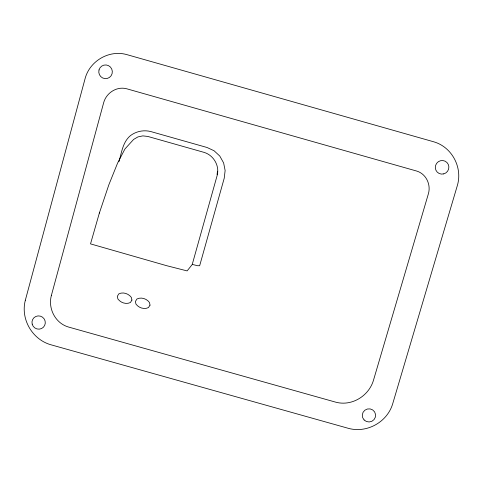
<?xml version="1.0" encoding="UTF-8"?>
<svg xmlns="http://www.w3.org/2000/svg" width="483" height="483" viewBox="0 0 483 483"><rect width="100%" height="100%" fill="white"/><g stroke="black" fill="none" stroke-linecap="round" stroke-linejoin="round"><path stroke-width="0.72" d="M217.078 174.562L217.471 171.224M118.915 161.745C121.656 152.622 122.7 141.984 130.555 135.536C136.315 131.261 143.662 129.794 150.624 131.509L207.05 147.496L214.078 150.756L219.765 156.027L223.629 162.928L225.132 170.511L224.233 178.185L199.66 265.741L197.487 265.71L192.246 264.394M99.335 213.142L108.808 184.904L117.586 163.091L124.946 148.963L133.628 139.424L137.933 136.912L142.823 135.88L147.822 136.441L204.122 152.393C213.619 155.248 219.735 165.741 217.181 175.383L192.204 264.551L187.12 270.909L166.689 265.704L90.52 243.879L99.552 212.375M25.339 300.227C20.383 318.967 32.168 339.428 50.775 344.735L348.418 428.349C366.778 433.42 387.125 422.245 392.631 403.993L457.389 185.406C462.726 167.39 451.919 147.013 433.764 141.809L126.721 54.585C109.158 49.634 89.88 60.852 85.153 78.397L25.339 300.227M51.349 295.548C47.847 308.504 55.328 323.212 68.417 327.009L335.776 402.182C351.775 406.523 368.837 395.975 373.456 380.332L428.397 193.761C431.138 184.56 426.084 173.802 416.666 171.048L126.757 88.794C116.801 86.046 106.296 92.869 103.682 102.644L51.349 295.548M150.014 305.147L148.444 307.599C144.133 309.7 138.699 307.858 135.946 304.079L135.397 301.47L136.937 298.995C141.265 296.834 146.766 298.705 149.501 302.539L150.014 305.147M131.925 300.058L130.404 302.521C126.093 304.664 120.678 302.744 117.906 299.001L117.303 296.375L118.788 293.887C123.117 291.684 128.605 293.634 131.364 297.425L131.925 300.058M32.186 324.153A6.708 6.605 35.5 0 0 43.343 327.299A6.708 6.605 35.5 0 0 40.367 316.142A6.708 6.605 35.5 0 0 32.186 324.153M364.122 419.969A6.671 6.575 -13 0 0 375.339 417.191A6.671 6.575 -13 0 0 367.358 409.01A6.671 6.575 -13 0 0 364.122 419.969M443.672 173.904A6.834 6.744 -49.1 0 0 447.017 162.572A6.834 6.744 -49.1 0 0 435.588 165.464A6.834 6.744 -49.1 0 0 443.672 173.904M99.009 69.932A6.871 6.78 72.4 0 0 107.28 78.439A6.871 6.78 72.4 0 0 110.378 67.004A6.871 6.78 72.4 0 0 99.009 69.932"/></g></svg>
